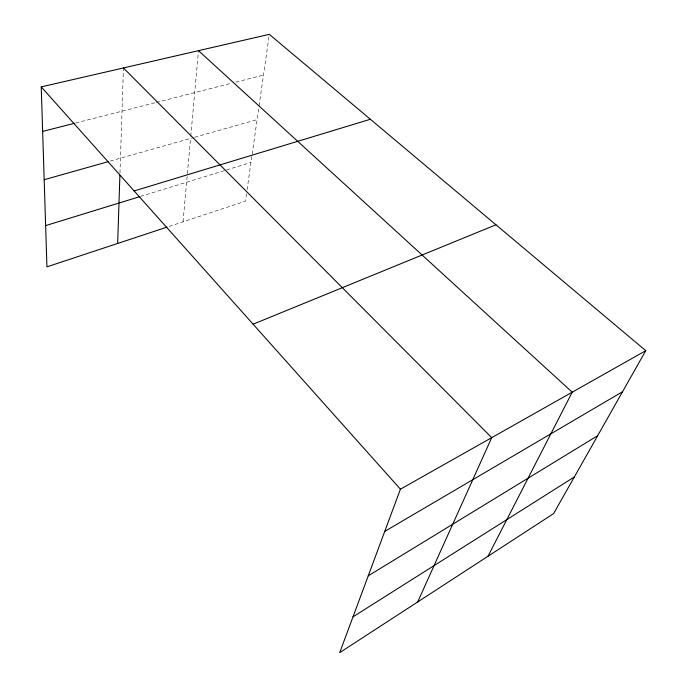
<?xml version="1.0" encoding="UTF-8"?>
<svg xmlns="http://www.w3.org/2000/svg" width="687" height="687" viewBox="0 0 687 687"><rect width="100%" height="100%" fill="white"/><g stroke="black" fill="none" stroke-linecap="round" stroke-linejoin="round"><path stroke-width="0.52" stroke-dasharray="3.44 2.58" d="M119.967 173.141L123.437 67.953M183.034 221.824L187.285 174.747M187.388 173.682L190.574 138.413M190.763 136.284L198.5 50.658M246.487 193.854L245.439 201.188L167.946 226.822M247.088 189.664L252.026 155.116M252.181 154.077L258.93 106.914M259.076 105.85L269.313 34.35M140.5 196.422L225.439 170.282M226.461 169.972L250.987 162.424M110.152 161.101L193.64 137.546M194.67 137.263L257.101 119.65M75.63 123.007L155.245 102.689M156.284 102.432L231.665 83.196M235.77 82.148L263.482 75.081"/><path stroke-width="1.03" d="M117.649 243.456L119.899 175.279M645.763 350.671L400.418 489.196L339.713 652.65L553.602 513.61L645.763 350.671L269.313 34.35L41.237 86.888L46.931 266.848L166.941 227.148M417.687 601.958L491.729 437.645L123.437 67.953M488.01 556.247L572.228 392.191L198.5 50.658M353.024 616.823L574.323 476.976M368.241 575.835L597.664 435.704M384.737 531.412L622.534 391.736M253.108 324.204L495.954 224.786M45.625 225.619L139.478 196.74M134.145 190.952L370.387 119.272M44.174 179.711L108.091 161.685M42.646 131.423L74.6 123.274M41.237 86.888L400.418 489.196"/></g></svg>
